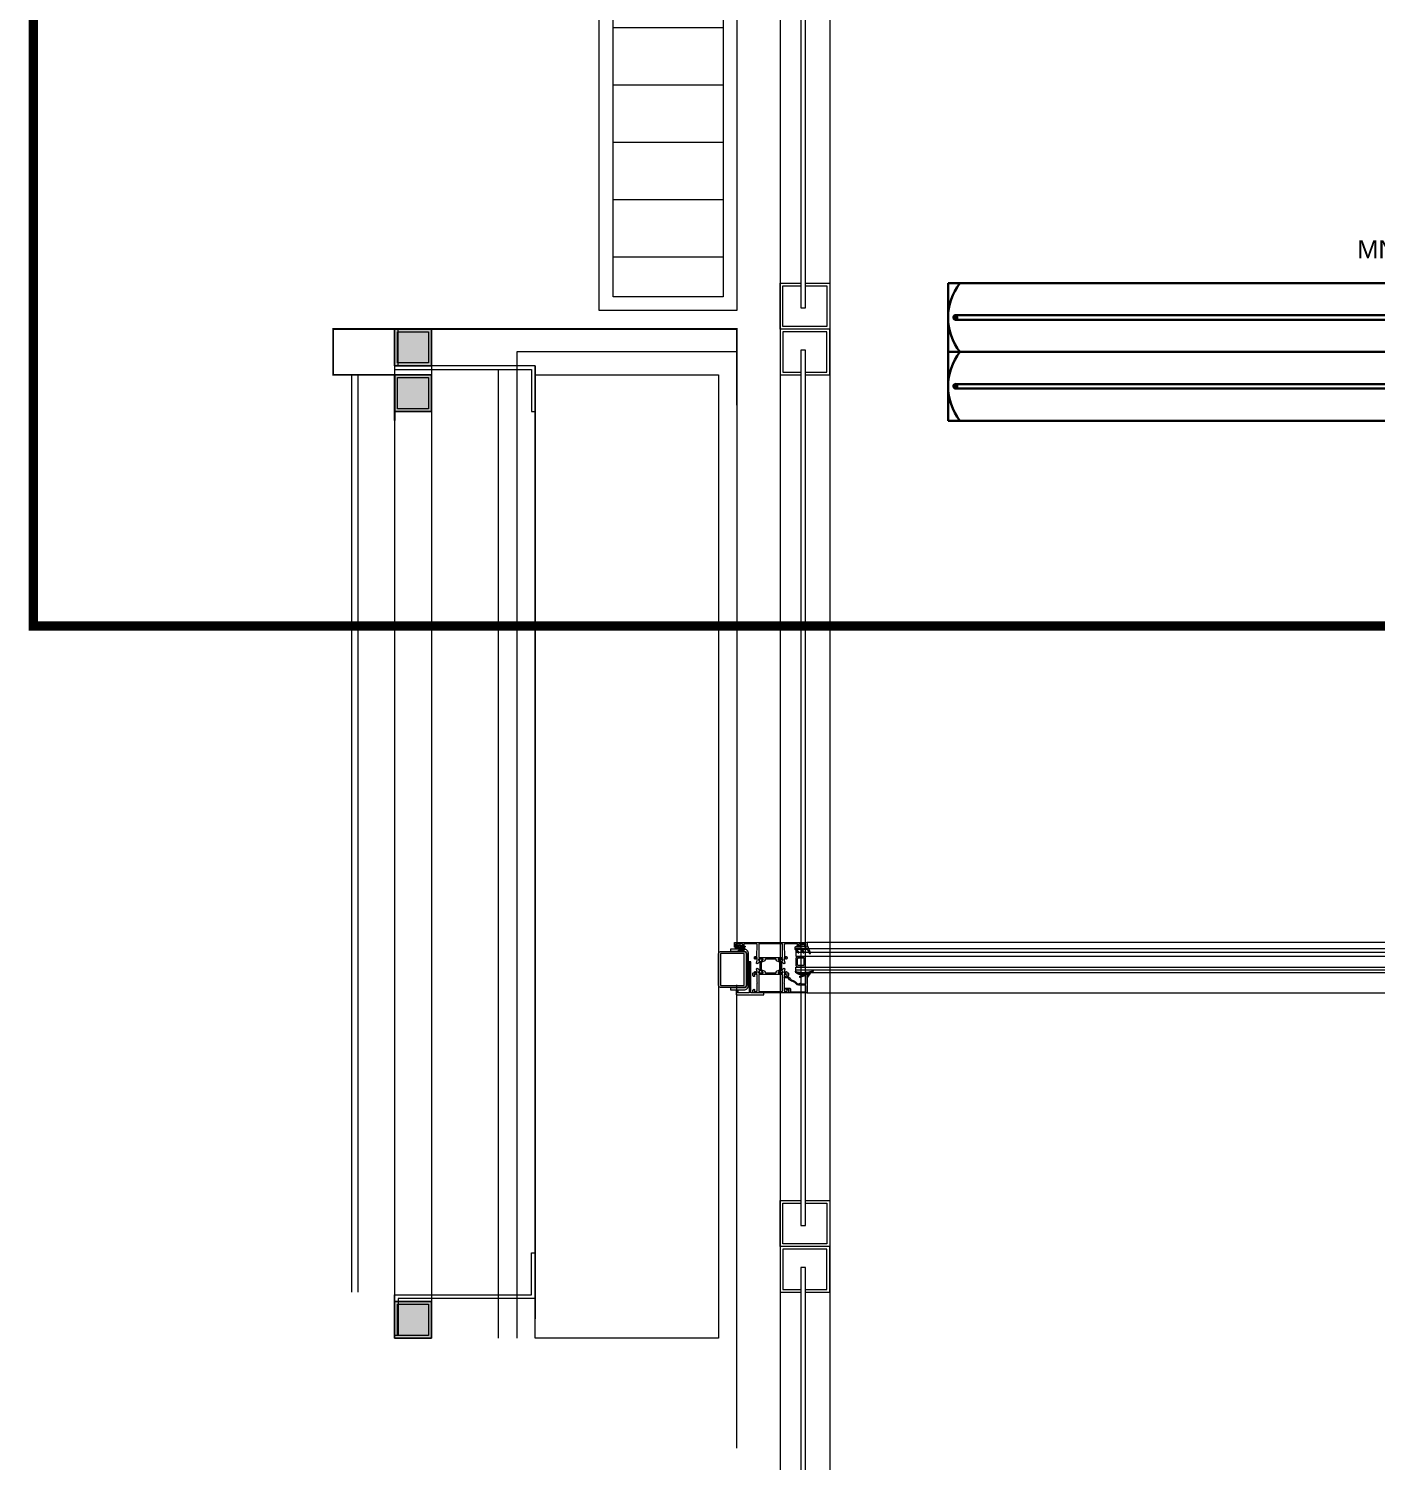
# Model space of a CAD drawing. Extents: x -9058 to 11890, y 0 to 7444.
# Drawn here: x 1709.9 to 1856.7, y 3162.4 to 3318.6 of the extents above; entities that cross this region are included whole.
import ezdxf

# ---------------------------------------------------------------- set-up
doc = ezdxf.new("R2010")
doc.units = 0
doc.header["$LTSCALE"] = 10
doc.header["$MEASUREMENT"] = 0
doc.linetypes.add('HIDDEN2', pattern=[4.7625, 3.175, -1.5875])
doc.layers.get('0').update_dxf_attribs({"color": 9, "lineweight": 9})
for name, color, linetype, lineweight in [('00', 9, 'Continuous', 9), ('06D', 9, 'Continuous', 9), ('10', 9, 'Continuous', 9), ('14', 9, 'Continuous', 9), ('15', 9, 'Continuous', 9), ('21', 9, 'Continuous', 9), ('33', 9, 'BATTING', 9), ('E-2x54 W SIVAÜSTÜ FLUORESAN YÜKSEK TAVAN ARMATÜRÜ', 7, 'Continuous', 30)]:
    doc.layers.add(name, color=color, linetype=linetype, lineweight=lineweight)
doc.styles.add('Arial', font='arial.ttf', dxfattribs={"height": 2.5})
doc.linetypes.add('BATTING', pattern='A,0.0001,-0.1,[134,ltypeshp.shx,S=0.1,R=0,X=-0.1,Y=0],-0.2,[134,ltypeshp.shx,S=0.1,R=180,X=0.1,Y=0],-0.1', length=0.4001)

# ---------------------------------------------------------------- blocks, each defined once
blk = doc.blocks.new('AST55M13', base_point=(-120.6, -64.2))
at = {"linetype": 'Continuous'}
for points in [[(-120.6, -63.9), (-120.6, -24.599998), (-120.6, 14.700005, -0.414209), (-120.3, 15), (-115.899996, 15, -0.41421), (-115.6, 14.7), (-115.6, 12.699992, -0.41421), (-116.3, 12, -0.414214), (-116.6, 12.3), (-116.6, 13.1, 0.414214), (-117.1, 13.6), (-118.5, 13.6, 0.414214), (-119, 13.1), (-119, 6.399992, 0.414209), (-118.5, 5.9), (-117.099986, 5.9, 0.414205), (-116.6, 6.4), (-116.6, 7.20001, -0.414204), (-116.3, 7.5, -0.414214), (-115.6, 6.8), (-115.6, 3.7, -0.414214), (-116.1, 3.2), (-116.3, 3.2, -0.414214), (-116.6, 3.5), (-116.6, 4.2, 0.414214), (-116.9, 4.5), (-119, 4.5), (-119, -8.961104, 0.425432), (-117.96186, -9.960376), (-105.788552, -9.511013, 0.403077), (-105.5, -9.211232), (-105.5, -8, -0.414214), (-104.3, -6.8), (-103.392821, -6.8, -0.372826), (-102.403076, -7.657148, -0.456845), (-102.7, -8), (-104, -8, 0.414214), (-104.3, -8.3), (-104.3, -9.700012, 0.414202), (-104, -10), (-100.946604, -10), (-98.338437, -9.302068, -0.70008), (-97.584089, -10.379782), (-97.709916, -10.559482), (-99.43897, -12.27067, -0.607471), (-100.039661, -12.112259, 0.283637), (-100.258255, -11.885421), (-102.095283, -11.393179, 1.229391), (-102.4, -11.895399), (-102.4, -16.105016, 0.585524), (-101.943697, -16.361081), (-100.001669, -15.175658, -0.713652), (-99.56466, -15.537556), (-100.36784, -17.668029, -0.16709), (-100.492251, -17.818266), (-102.4, -18.982765), (-102.4, -30.217235), (-100.492251, -31.381734, -0.16709), (-100.36784, -31.531971), (-99.564658, -33.662449, -0.713657), (-100.001677, -34.024337), (-101.943707, -32.838913, 0.585511), (-102.4, -33.094985), (-102.4, -37.304601, 1.229391), (-102.095283, -37.806821), (-100.258255, -37.314579, 0.283637), (-100.039661, -37.087741, -0.607471), (-99.43897, -36.92933), (-97.709916, -38.640518), (-97.584089, -38.820218, -0.700084), (-98.338445, -39.89793), (-100.946604, -39.2), (-104.000005, -39.2, 0.414209), (-104.3, -39.5), (-104.3, -40.900004, 0.41421), (-104, -41.2), (-102.699997, -41.2, -0.456841), (-102.403076, -41.542851, -0.372826), (-103.39282, -42.4), (-104.3, -42.4, -0.414214), (-105.5, -41.2), (-105.5, -39.988768, 0.403083), (-105.788558, -39.688986), (-117.96186, -39.239624, 0.425432), (-119, -40.238896), (-119, -53.7), (-116.9, -53.7, 0.414214), (-116.6, -53.4), (-116.6, -52.69999, -0.414204), (-116.3, -52.4), (-116.09999, -52.4, -0.414208), (-115.6, -52.9), (-115.6, -56.000007, -0.414213), (-116.300007, -56.7, -0.414207), (-116.6, -56.4), (-116.6, -55.599986, 0.414205), (-117.1, -55.1), (-118.500008, -55.1, 0.414209), (-119, -55.6), (-119, -62.3, 0.414214), (-118.5, -62.8), (-117.1, -62.8, 0.414214), (-116.6, -62.3), (-116.6, -61.499993, -0.414207), (-116.3, -61.2, -0.414214), (-115.6, -61.9), (-115.6, -63.900008, -0.414206), (-115.9, -64.2), (-120.300006, -64.2, -0.414208), (-120.6, -63.9)], [(-99.249717, -12.903653), (-90.785616, -12.903653, 0.131652), (-90.285616, -12.769679), (-88.422218, -11.693846, -0.131652), (-88.272218, -11.653653), (-88.017666, -11.653653, -0.414214), (-87.717666, -11.953653), (-87.717666, -15.553653, -0.414214), (-88.017666, -15.853653), (-88.272218, -15.853653, -0.131646), (-88.422211, -15.813465), (-90.285616, -14.737628, 0.131652), (-90.785616, -14.603653), (-99.249717, -14.603653, 0.131652), (-99.749717, -14.737628), (-101.613115, -15.813461, -0.131646), (-101.763107, -15.853653), (-102.017666, -15.853653, -0.414205), (-102.317666, -15.553662), (-102.317666, -11.953653, -0.414205), (-102.017675, -11.653653), (-101.763115, -11.653653, -0.131652), (-101.613115, -11.693846), (-99.749717, -12.769679, 0.131652), (-99.249717, -12.903653)], [(-85.3, -10), (-81.1, -10), (-76.9, -10), (-76.6, -10.3), (-76.3, -10), (-67.9, -10, 0.414205), (-67.6, -9.700009), (-67.6, -8.491608, -0.365977), (-67.35, -8.195804, 0.365977), (-67.1, -7.9), (-67.1, -6.8, 0.414195), (-67.399981, -6.5), (-68.3, -6.5, 0.36597), (-68.595803, -6.749993, -0.366034), (-68.89166, -7), (-69.3, -7, -0.414202), (-69.6, -6.700012), (-69.6, -6.5, -0.414214), (-68.1, -5), (-65.9, -5, -0.414207), (-65.6, -5.299994), (-65.6, -43.9, -0.414201), (-65.899987, -44.2), (-68.1, -44.2, -0.414214), (-69.6, -42.7), (-69.6, -42.5, -0.414207), (-69.300007, -42.2), (-68.891668, -42.2, -0.366034), (-68.595804, -42.45, 0.365977), (-68.3, -42.7), (-67.4, -42.7, 0.414206), (-67.1, -42.400008), (-67.1, -41.3, 0.365977), (-67.35, -41.004196, -0.365977), (-67.6, -40.708392), (-67.6, -39.5, 0.4142), (-67.899986, -39.2), (-76.3, -39.2), (-76.6, -38.9), (-76.9, -39.2), (-85.3, -39.2, 0.4142), (-85.6, -39.499986), (-85.6, -40.708392, -0.365977), (-85.85, -41.004196, 0.365977), (-86.1, -41.3), (-86.1, -42.4, 0.414199), (-85.800015, -42.7), (-84.9, -42.7, 0.365977), (-84.604196, -42.45, -0.366034), (-84.308332, -42.2), (-83.9, -42.2, -0.414214), (-83.6, -42.5), (-83.6, -42.7, -0.414214), (-85.1, -44.2), (-86.8, -44.2, -0.414214), (-87.6, -43.4), (-87.6, -42.7, 0.414205), (-87.899991, -42.4), (-88.10718, -42.4, -0.372825), (-89.096923, -41.542857, -0.45685), (-88.8, -41.2), (-87.9, -41.2, 0.414198), (-87.6, -40.900016), (-87.6, -39.5, 0.414214), (-87.9, -39.2), (-89.053396, -39.2), (-91.661555, -39.89793, -0.700084), (-92.415911, -38.820218), (-92.290084, -38.640518), (-90.56103, -36.92933, -0.607471), (-89.960339, -37.087741, 0.283637), (-89.741745, -37.314579), (-87.904717, -37.806821, 1.229391), (-87.6, -37.304601), (-87.6, -33.094984, 0.585516), (-88.056297, -32.838916), (-89.998323, -34.024337, -0.713656), (-90.435343, -33.66245), (-89.63216, -31.531971, -0.241095), (-89.507749, -31.381734), (-87.6, -30.217235), (-87.6, -18.982765), (-89.507749, -17.818266, -0.167084), (-89.632158, -17.668036), (-90.43534, -15.537556, -0.713656), (-89.998329, -15.17566), (-88.056303, -16.361081, 0.585518), (-87.6, -16.105021), (-87.6, -11.895399, 1.229391), (-87.904717, -11.393179), (-89.741745, -11.885421, 0.283637), (-89.960339, -12.112259, -0.607471), (-90.56103, -12.27067), (-92.290084, -10.559482), (-92.415911, -10.379782, -0.700084), (-91.661555, -9.30207), (-89.053396, -10), (-87.9, -10, 0.414206), (-87.6, -9.700008), (-87.6, -8.3, 0.414206), (-87.899992, -8), (-88.8, -8, -0.456844), (-89.096924, -7.657149, -0.372825), (-88.107186, -6.8), (-87.9, -6.8, 0.414214), (-87.6, -6.5), (-87.6, -5.800024, -0.414222), (-86.8, -5), (-85.1, -5, -0.414214), (-83.6, -6.5), (-83.6, -6.7, -0.414201), (-83.899987, -7), (-84.308332, -7, -0.366034), (-84.604196, -6.75, 0.365977), (-84.9, -6.5), (-85.8, -6.5, 0.414199), (-86.1, -6.799985), (-86.1, -7.9, 0.365977), (-85.85, -8.195804, -0.365977), (-85.6, -8.491608), (-85.6, -9.7, 0.414214), (-85.3, -10)], [(-99.249717, -36.296347), (-90.785616, -36.296347, -0.131652), (-90.285616, -36.430321), (-88.422218, -37.506154, 0.131643), (-88.272229, -37.546347), (-88.017666, -37.546347, 0.414214), (-87.717666, -37.246347), (-87.717666, -33.646347, 0.414214), (-88.017666, -33.346347), (-88.272218, -33.346347, 0.131652), (-88.422218, -33.386539), (-90.285616, -34.462372, -0.131652), (-90.785616, -34.596347), (-99.249717, -34.596347, -0.131652), (-99.749717, -34.462372), (-101.613115, -33.386539, 0.131652), (-101.763115, -33.346347), (-102.017666, -33.346347, 0.414205), (-102.317666, -33.646338), (-102.317666, -37.246347, 0.414205), (-102.017675, -37.546347), (-101.763115, -37.546347, 0.131649), (-101.613118, -37.506156), (-99.749717, -36.430321, -0.131652), (-99.249717, -36.296347)]]:
    blk.add_lwpolyline(points, format="xyb", close=True, dxfattribs=at)
for points in [[(-119, -24.6), (-119, -37.6), (-104.1, -37.6), (-104.1, -11.6), (-119, -11.6), (-119, -24.6)], [(-76.55, -11.6), (-85.9, -11.6), (-85.9, -37.6), (-67.2, -37.6), (-67.2, -11.6), (-76.55, -11.6)]]:
    blk.add_lwpolyline(points, close=True, dxfattribs=at)
blk = doc.blocks.new('AS25G13', base_point=(534.475891, 569.218076))
at = {"linetype": 'Continuous'}
blk.add_lwpolyline([(554.475892, 593.818076), (554.475892, 574.618076, -0.414213), (554.175891, 574.318077), (553.575892, 574.318076, -0.414213), (553.275891, 574.618077), (553.275892, 574.818076), (550.275892, 574.818076), (550.275892, 572.118076), (550.625892, 571.916004, -0.414213), (550.735699, 571.506195), (549.749855, 569.798664, -0.767327), (549.075893, 569.979252), (549.075892, 575.018076, -0.414213), (550.075891, 576.018077), (552.775892, 576.018076, 0.414213), (553.275892, 576.518077), (553.275892, 592.418076, 0.414213), (552.775892, 592.918077), (546.871944, 592.918076, 0.414213), (545.871944, 591.918078), (545.871944, 584.702506, -0.236642), (544.585327, 582.137556, 0.18958), (541.498237, 577.158525, -0.197358), (540.185462, 575.110574), (538.643454, 574.030849, 0.244575), (537.875891, 572.556375), (537.875892, 569.763782, -0.767327), (536.857591, 569.490929), (535.716084, 571.468076, -0.577351), (535.975892, 571.918076), (536.675892, 571.918076), (536.675892, 572.556375, -0.244575), (537.955162, 575.013831), (539.49717, 576.093557, 0.197358), (540.317654, 577.373526, -0.18958), (543.867808, 583.099413, 0.236642), (544.671943, 584.702506), (544.671944, 585.818076, 0.414213), (544.371944, 586.118076), (543.971944, 586.118076, -0.414213), (543.671943, 586.418077), (543.671944, 586.818076, -0.414213), (543.971944, 587.118076), (544.171944, 587.118076, 0.414213), (544.671944, 587.618077), (544.671944, 591.918076, 0.414213), (543.671945, 592.918077), (536.175892, 592.918076, 0.41421), (535.675892, 592.418082), (535.675892, 591.901674, 0.127549), (535.764127, 591.561462, -0.098841), (537.104101, 587.384163, 0.366972), (537.386354, 587.117731, -0.399303), (537.671943, 586.818828), (537.671944, 586.418076, -0.414213), (537.371943, 586.118077), (536.46398, 586.118076, -0.400156), (535.964546, 586.594267, 0.114883), (534.725891, 590.959305, -0.126996), (534.475891, 591.927552), (534.475892, 593.818076, -0.414213), (534.775892, 594.118076), (554.175892, 594.118076, -0.414213), (554.475892, 593.818076)], format="xyb", close=True, dxfattribs=at)
blk = doc.blocks.new('AS01_16_02', base_point=(27.384856, 2.668764))
at = {"color": 0, "linetype": 'Continuous'}
for points in [[(21.277248, -1.392543, -0.892559), (21.744295, -0.515583), (24.521509, -1.857477, 0.502534), (24.860099, -2.298316, 0.502534), (25.184856, -1.847189), (25.184856, 1.7, 0.155072), (24.261958, 3.275501), (20.430427, 5.552607, -0.865076), (21.019614, 6.583639), (28.412964, 3.675712, -0.696768), (28.399147, 3.019187), (27.721583, 2.785098, 0.319818), (27.384856, 2.312508), (27.384856, 0.05, 0.414214), (27.684856, -0.25), (28.08642, -0.25, 0.396012), (28.385833, 0.03125, -0.682513), (29.272546, 0.315748), (30.127622, -0.734156, -0.172553), (30.284856, -1.176202), (30.284856, -3.723798, -0.172553), (30.127622, -4.165844), (29.272546, -5.215748, -0.682513), (28.385833, -4.93125, 0.396012), (28.08642, -4.65), (27.684856, -4.65, 0.414214), (27.384856, -4.95), (27.384856, -10.2, -0.414214), (27.084856, -10.5), (25.297074, -10.5, -0.18412), (24.964264, -10.373145), (21.227908, -7.040675, -0.881574), (21.79023, -6.223317), (24.51762, -8.055238, 1.121155), (25.184856, -8.202566), (25.184856, -4.921445, 0.698065), (24.633969, -4.152563), (21.277248, -1.392543)], [(27.72879, -3.456066, 0.198912), (27.834856, -3.5), (28.734856, -3.5, 0.414214), (28.884856, -3.35), (28.884856, -1.55, 0.414214), (28.734856, -1.4), (27.834856, -1.4, 0.414214), (27.684856, -1.55), (27.684856, -3.35, 0.198912), (27.72879, -3.456066)]]:
    blk.add_lwpolyline(points, format="xyb", close=True, dxfattribs=at)
blk = doc.blocks.new('p-kayar kapı tek kanat')
at = {"linetype": 'Continuous'}
for p, q in [((245.18, -7.84), (245.29, -7.75)), ((245.36, -7.91), (245.21, -7.78)), ((245.33, -7.75), (245.29, -7.75)), ((245.36, -7.97), (245.36, -7.77)), ((244.81, -8.37), (244.76, -8.33)), ((244.82, -8.37), (245.36, -7.88)), ((244.97, -8.33), (244.89, -8.25)), ((245.15, -8.3), (245, -8.16)), ((245.33, -8.27), (245.09, -8.05)), ((245.1, -8.31), (245.44, -8)), ((245.52, -8.25), (245.16, -7.92)), ((245.36, -8.27), (245.65, -8)), ((245.65, -8), (245.39, -8)), ((245.72, -8.24), (245.46, -8)), ((245.56, -9.97), (245.56, -8.83)), ((245.56, -8.83), (246.41, -8.83)), ((245.59, -8.24), (245.91, -7.96)), ((245.93, -8.24), (245.67, -8)), ((245.72, -7.98), (245.7, -7.99)), ((245.7, -7.99), (245.7, -7.99)), ((245.71, -9.82), (245.71, -8.98)), ((245.71, -8.98), (246.31, -8.98)), ((245.81, -8.24), (246.08, -7.99)), ((246.16, -8.26), (245.83, -7.96)), ((246.02, -8.25), (246.24, -8.04)), ((246.42, -8.3), (246.09, -8)), ((246.21, -8.26), (246.38, -8.11)), ((246.31, -8.98), (246.41, -9.08)), ((246.39, -8.29), (246.5, -8.19)), ((246.41, -8.83), (246.56, -8.98)), ((246.41, -9.08), (246.41, -9.72)), ((246.54, -8.35), (246.61, -8.29)), ((246.56, -8.98), (246.56, -9.82)), ((246.6, -8.4), (246.61, -8.4)), ((246.41, -9.97), (245.56, -9.97)), ((246.31, -9.82), (245.71, -9.82)), ((246.41, -9.72), (246.31, -9.82)), ((246.56, -9.82), (246.41, -9.97)), ((252.18, -10.79), (252.36, -10.6)), ((252.28, -10.97), (252.19, -10.88)), ((252.29, -10.77), (252.2, -10.68)), ((252.23, -10.94), (252.31, -10.86)), ((252.43, -10.7), (252.33, -10.6)), ((252.76, -11.24), (252.41, -10.89)), ((252.41, -10.98), (252.5, -10.89)), ((252.48, -10.69), (252.59, -10.59)), ((252.63, -10.68), (252.54, -10.59)), ((252.55, -11.05), (252.71, -10.89)), ((252.71, -10.98), (252.62, -10.89)), ((252.71, -10.68), (252.81, -10.58)), ((252.81, -10.66), (252.74, -10.58)), ((252.83, -10.98), (252.92, -10.89)), ((252.98, -11.03), (252.84, -10.89)), ((253.04, -10.99), (253.13, -10.89)), ((253.14, -10.99), (253.05, -10.89)), ((252.43, -11.17), (252.46, -11.14)), ((252.52, -11.21), (252.45, -11.14)), ((252.59, -11.23), (252.68, -11.13)), ((252.79, -11.24), (252.97, -11.06)), ((252.95, -11.22), (252.85, -11.12)), ((253.03, -11.21), (253.08, -11.15)), ((253.08, -11.14), (253.08, -11.14))]:
    blk.add_line(p, q, dxfattribs=at)
for points in [[(251.67, -9.37), (251.67, -6), (252.87, -6), (252.87, -6.27, 0.414213), (252.9, -6.3), (253.04, -6.3, 0.414213), (253.07, -6.27), (253.07, -5.83, 0.414213), (253.04, -5.8), (250.1, -5.8, 0.414213), (250.07, -5.83), (250.07, -5.97, 0.414213), (250.1, -6), (251.47, -6), (251.47, -9.37, 0.414213), (251.5, -9.4), (251.64, -9.4, 0.414213), (251.67, -9.37)], [(251.93, -10.27), (251.93, -6.85, -0.414214), (252.23, -6.55), (253.71, -6.55), (253.71, -6.35), (252.23, -6.35, 0.414214), (251.73, -6.85), (251.73, -10.27, 0.414214), (252.23, -10.77), (253.71, -10.77), (253.71, -10.56), (252.23, -10.56, -0.414214), (251.93, -10.27)], [(252.2, -6.61), (253.5, -6.61), (254.8, -6.61, -0.414213), (255, -6.81), (255, -10.31, -0.414213), (254.8, -10.51), (252.2, -10.51, -0.414213), (252, -10.31), (252, -6.81, -0.414213), (252.2, -6.61)], [(252.36, -10.6), (252.82, -10.58, -0.414214), (252.85, -10.61, -0.349575), (252.76, -10.67), (252.39, -10.7, 1.237561), (252.41, -10.89), (252.78, -10.89), (253.16, -10.9), (253.14, -10.99), (253.02, -10.99, 0.295285), (252.96, -11.08), (252.96, -11.14), (253.08, -11.14), (253.08, -11.19, -0.153771), (252.43, -11.19), (252.43, -11.14), (252.55, -11.14), (252.55, -11.08, 0.414213), (252.45, -10.98), (252.33, -10.98, -0.324726), (252.19, -10.88), (252.18, -10.78, -0.459445), (252.36, -10.6)], [(252.76, -10.98), (252.7, -10.98, 0.41421), (252.65, -11.03), (252.65, -11.09, 0.396815), (252.7, -11.14, 0.029546), (252.82, -11.14, 0.396815), (252.86, -11.09), (252.86, -11.03, 0.414206), (252.81, -10.98), (252.76, -10.98)]]:
    blk.add_lwpolyline(points, format="xyb", close=True, dxfattribs=at)
blk.add_lwpolyline([(253.5, -6.81), (252.2, -6.81), (252.2, -10.31), (254.8, -10.31), (254.8, -6.81), (253.5, -6.81)], close=True, dxfattribs=at)
for centre, major_axis, start_param, end_param in [((245.29, -7.84), (0.1, 0), 1.570969, 2.940045), ((245.33, -7.77), (-0.03, 0), 3.141594, 4.712388), ((244.69, -8.38), (-0.03, 0), -1.226975, -0.000032), ((244.69, -8.38), (0.03, 0), 3.142043, 4.994373), ((244.41, -7.67), (0.8, 0), -1.226913, -0.20148), ((245.7, -10.95), (2.97, 0), 1.723745, 1.916715), ((245.79, -11.15), (-3.2, 0), 4.537008, 4.882121), ((245.39, -7.97), (-0.03, 0), 0.000001, 1.570795), ((245.65, -7.91), (-0.1, 0), 1.57081, 2.088079), ((245.88, -8.44), (0.529, 0), 1.168071, 1.875789), ((245.79, -8.96), (-1.11, 0), 3.811733, 4.445523), ((246.3, -8.64), (0.391, 0), 0.785447, 1.446401), ((246.61, -8.36), (0.0382, 0), 3.770683, 4.441689), ((246.61, -8.35), (0.05, 0), -1.570571, 0.325162)]:
    blk.add_ellipse(centre, major_axis=major_axis, ratio=0.909091, start_param=start_param, end_param=end_param, dxfattribs=at)
at = {"layer": '06D'}
for points in [[(245.39, -6), (-270.42, -6)], [(-270.42, -11.5), (245.39, -11.5)]]:
    blk.add_lwpolyline(points, dxfattribs=at)
at = {"layer": '15'}
for points in [[(246.59, -8.8), (-271.84, -8.8), (-271.84, -8.2), (246.59, -8.2)], [(246.59, -10.8), (246.59, -10), (-271.84, -10), (-271.84, -10.8)]]:
    blk.add_lwpolyline(points, close=True, dxfattribs=at)
for points in [[(-271.84, -8.5), (246.59, -8.5)], [(-271.84, -10.4), (246.59, -10.4)]]:
    blk.add_lwpolyline(points, dxfattribs=at)
at = {"color": 4, "linetype": 'Continuous', "xscale": 0.1, "yscale": 0.1, "zscale": 0.1, "rotation": 90}
blk.add_blockref('AST55M13', (253.28, -11.5), dxfattribs=at)
at = {"linetype": 'Continuous', "yscale": 0.1, "zscale": 0.1, "rotation": 90}
for name, p, xscale in [('AS25G13', (247.85, -8), 0.1), ('AS01_16_02', (245.36, -11), -0.1)]:
    blk.add_blockref(name, p, dxfattribs=dict(at, xscale=xscale))
blk = doc.blocks.new('p-s-profil')
at = {"layer": '10'}
blk.add_lwpolyline([(9, 15.3), (4.6, 15.3), (4.6, 0.4), (0, 0.4), (0, 0), (5, 0), (5, 14.9), (9, 14.9), (9, 15.3)], dxfattribs=at)
blk.add_lwpolyline([(9, 15.3), (4.6, 15.3), (4.6, 0.4), (0, 0.4), (0, 0), (5, 0), (5, 14.9), (9, 14.9), (9, 15.3)], dxfattribs=at)
blk = doc.blocks.new('p-kutu_profil_40x40')
h = blk.add_hatch(color=256)
h.dxf.hatch_style = 1
h.paths.add_polyline_path([(0, 0), (4, 0), (4, 4), (0, 4)])
h = blk.add_hatch(color=255)
h.dxf.hatch_style = 1
h.paths.add_polyline_path([(0, 0), (4, 0), (4, 4), (0, 4)])
blk.add_lwpolyline([(0, 0), (4, 0), (4, 4), (0, 4)], close=True)
at = {"layer": '10'}
for points in [[(0, 4), (4, 4), (4, 0), (0, 0)], [(0, 4), (4, 4), (4, 0), (0, 0)], [(0, 0), (4, 0), (4, 4), (0, 4)], [(0.3, 3.7), (3.7, 3.7), (3.7, 0.3), (0.3, 0.3)], [(0.3, 3.7), (3.7, 3.7), (3.7, 0.3), (0.3, 0.3)]]:
    blk.add_lwpolyline(points, close=True, dxfattribs=at)
blk = doc.blocks.new('p-seksiyonel-5851')
at = {"layer": '06D'}
for points in [[(-13.45, 2.7), (-297.66, 2.7)], [(-13.35, -2.7), (-297.66, -2.7)]]:
    blk.add_lwpolyline(points, dxfattribs=at)
at = {"layer": '10'}
for points in [[(-213.35, -0.05), (-213.35, -2.7), (-208.35, -2.7), (-208.35, 2.7), (-213.35, 2.7), (-213.35, 0.45)], [(-213.05, -0.05), (-213.05, -2.4), (-208.65, -2.4), (-208.65, 2.4), (-213.05, 2.4), (-213.05, 0.45)], [(-203.35, -0.05), (-203.35, -2.7), (-208.35, -2.7), (-208.35, 2.7), (-203.35, 2.7), (-203.35, 0.45)], [(-203.65, -0.05), (-203.65, -2.4), (-208.05, -2.4), (-208.05, 2.4), (-203.65, 2.4), (-203.65, 0.45)], [(-113.35, -0.05), (-113.35, -2.7), (-108.35, -2.7), (-108.35, 2.7), (-113.35, 2.7), (-113.35, 0.45)], [(-113.05, -0.05), (-113.05, -2.4), (-108.65, -2.4), (-108.65, 2.4), (-113.05, 2.4), (-113.05, 0.45)], [(-103.35, -0.05), (-103.35, -2.7), (-108.35, -2.7), (-108.35, 2.7), (-103.35, 2.7), (-103.35, 0.45)], [(-103.65, -0.05), (-103.65, -2.4), (-108.05, -2.4), (-108.05, 2.4), (-103.65, 2.4), (-103.65, 0.45)]]:
    blk.add_lwpolyline(points, dxfattribs=at)
at = {"layer": '15'}
for points in [[(-210.65, 0.45), (-299.64, 0.45), (-299.64, -0.05), (-210.65, -0.05), (-210.65, 0.45)], [(-206.05, 0.45), (-206.05, -0.05), (-110.65, -0.05), (-110.65, 0.45)], [(-110.65, 0.45), (-206.05, 0.45)], [(-106.05, -0.05), (-11.85, -0.05), (-11.85, 0.45), (-106.05, 0.45), (-106.05, -0.05)]]:
    blk.add_lwpolyline(points, dxfattribs=at)
blk = doc.blocks.new('1 50 2x54 W SIVAÜSTÜ FLUORESAN YÜKSEK TAVAN ARMATÜRÜ')
at = {"layer": 'E-2x54 W SIVAÜSTÜ FLUORESAN YÜKSEK TAVAN ARMATÜRÜ', "color": 4}
for p, q in [((-60.4, 7.5), (60.4, 7.5)), ((-60.4, 7.5), (-60.4, -7.5)), ((60.4, 7.5), (60.4, 0)), ((-60, 0), (-7.5, 0)), ((7.5, 0), (60, 0)), ((60.4, 0), (60.4, -7.5)), ((-60.4, -7.5), (60.4, -7.5))]:
    blk.add_line(p, q, dxfattribs=at)
at = {"layer": 'E-2x54 W SIVAÜSTÜ FLUORESAN YÜKSEK TAVAN ARMATÜRÜ', "color": 7}
for p, q in [((-59.64, 4), (59.66, 4)), ((-59.58, 3.5), (59.72, 3.5)), ((-60.4, 0), (60.4, 0)), ((-59.64, -3.5), (59.66, -3.5)), ((-59.58, -4), (59.72, -4))]:
    blk.add_line(p, q, dxfattribs=at)
for centre in [(-59.62, 3.81), (-59.62, 3.66), (59.68, 3.81), (59.68, 3.66), (-59.62, -3.69), (-59.62, -3.84), (59.68, -3.69), (59.68, -3.84)]:
    blk.add_circle(centre, 0.0548, dxfattribs=at)
for centre, radius, start, end in [((-54.33, 3.75), 6.07, 141.86, 218.14), ((54.33, 3.75), 6.07, 321.86, 38.14), ((-59.56, 3.76), 0.258, 106.8674, 266.7612), ((-59.66, 3.75), 0.26, 289.2244, 84.4042), ((59.74, 3.76), 0.258, 106.8674, 266.7612), ((59.64, 3.75), 0.26, 289.2244, 84.4042), ((-54.33, -3.75), 6.07, 141.86, 218.14), ((54.33, -3.75), 6.07, 321.86, 38.14), ((-59.56, -3.74), 0.258, 106.8674, 266.7612), ((-59.66, -3.75), 0.26, 289.2244, 84.4042), ((59.74, -3.74), 0.258, 106.8674, 266.7612), ((59.64, -3.75), 0.26, 289.2244, 84.4042)]:
    blk.add_arc(centre, radius, start, end, dxfattribs=at)
at = {"layer": 'E-2x54 W SIVAÜSTÜ FLUORESAN YÜKSEK TAVAN ARMATÜRÜ', "color": 7, "style": 'Arial'}
blk.add_text('MN2  2*TL554U-SP/CM LB', height=1.9754, dxfattribs=at).set_placement((-15.8, 10.2))

msp = doc.modelspace()

# ---------------------------------------------------------------- hatches: boundary and pattern name
at = {"layer": '06D'}
h = msp.add_hatch(dxfattribs=at)
h.set_pattern_fill('ANSI31', color=256, scale=50, angle=135, style=0)
h.set_pattern_definition([(180, (491865.614, 158699.999), (-1e-15, -6.25), [])])
h.paths.add_polyline_path([(1785.56, 3289.37), (1773.56, 3289.37), (1773.56, 3682.37), (1785.56, 3682.37)])

# ---------------------------------------------------------------- linework, layer by layer
at = {"layer": '00'}
msp.add_lwpolyline([(1765.06, 3280.87), (1785.06, 3280.87), (1785.06, 3175.87), (1765.06, 3175.87), (1765.06, 3280.87), (1765.06, 3280.87)], dxfattribs=at)
at = {"layer": '06D'}
for points in [[(1787.06, 3287.87), (1772.06, 3287.87), (1772.06, 3683.87), (1787.06, 3683.87)], [(1785.56, 3289.37), (1773.56, 3289.37), (1773.56, 3682.37), (1785.56, 3682.37)]]:
    msp.add_lwpolyline(points, close=True, dxfattribs=at)
for points in [[(1749.76, 3285.87), (1749.76, 3175.87)], [(1753.76, 3285.87), (1753.76, 3175.87)], [(1761.06, 3281.47), (1761.06, 3175.87)], [(1765.06, 3281.87), (1765.06, 3177.96)]]:
    msp.add_lwpolyline(points, dxfattribs=at)
at = {"layer": '10', "const_width": 0.2}
msp.add_lwpolyline([(1787.06, 3277.55), (1787.06, 3285.87), (1743.06, 3285.87), (1743.06, 3280.87), (1749.76, 3280.87), (1749.76, 3275.87)], dxfattribs=at)
at = {"layer": '10'}
for points in [[(1745.06, 3280.77), (1745.06, 3180.87)], [(1745.76, 3280.77), (1745.76, 3180.87)]]:
    msp.add_lwpolyline(points, dxfattribs=at)
at = {"layer": '14'}
for points in [[(1787.06, 3282.81), (1787.06, 3218.37)], [(1787.06, 3163.87), (1787.06, 3214.37)]]:
    msp.add_lwpolyline(points, dxfattribs=at)
at = {"layer": '21', "linetype": 'HIDDEN2', "ltscale": 0.1, "const_width": 1}
msp.add_lwpolyline([(1710.38, 3867.87), (2072.08, 3867.87), (2072.08, 3253.49), (1710.38, 3253.49)], close=True, dxfattribs=at)
at = {"layer": '33', "ltscale": 0.2, "flags": 128}
msp.add_lwpolyline([(1787.06, 3283.37), (1763.06, 3283.37), (1763.06, 3175.87)], dxfattribs=at)

# ---------------------------------------------------------------- block references
for name, p, rotation in [('p-seksiyonel-5851', (1794.47, 3394.21), 89.99999999999999), ('p-s-profil', (1765.06, 3276.87), 90), ('p-kutu_profil_40x40', (1753.76, 3281.87), 90), ('p-kutu_profil_40x40', (1753.76, 3276.87), 90), ('p-kutu_profil_40x40', (1753.76, 3175.87), 90)]:
    msp.add_blockref(name, p, dxfattribs=dict(rotation=rotation))
at = {"xscale": -1, "rotation": 90}
msp.add_blockref('p-s-profil', (1765.06, 3185.17), dxfattribs=at)
at = {"layer": '10', "rotation": 180}
msp.add_blockref('p-kayar kapı tek kanat', (2040.06, 3207.49), dxfattribs=at)
at = {"layer": 'E-2x54 W SIVAÜSTÜ FLUORESAN YÜKSEK TAVAN ARMATÜRÜ', "color": 6}
msp.add_blockref('1 50 2x54 W SIVAÜSTÜ FLUORESAN YÜKSEK TAVAN ARMATÜRÜ', (1870.47, 3283.37), dxfattribs=at)

doc.saveas('drawing.dxf')
